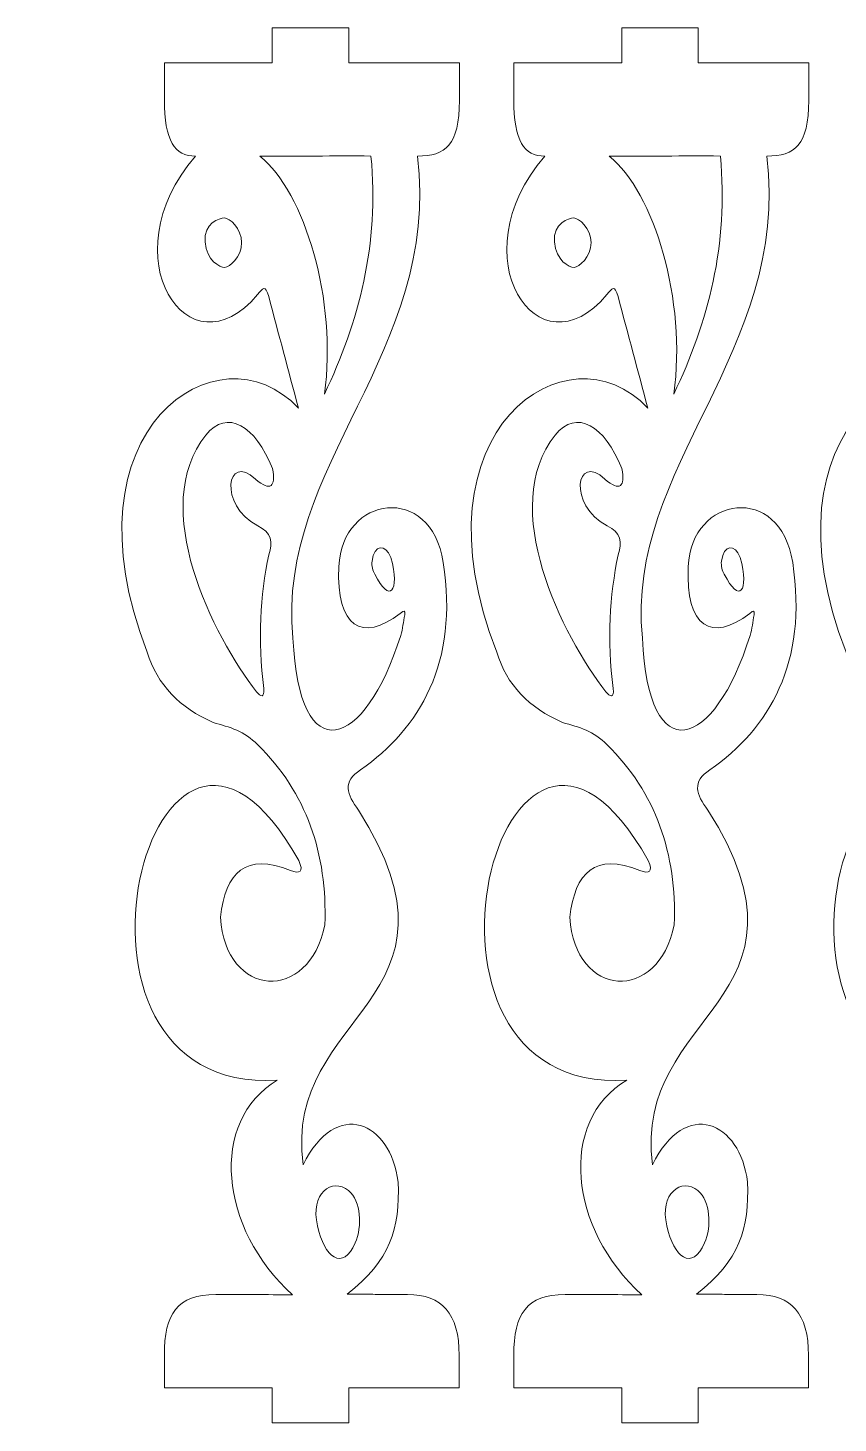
# Model space of a CAD drawing. Header units: millimetres. Extents: x -392 to 198, y -394 to 268.
# Drawn here: x -110.7 to -41.2, y 148.7 to 268.4 of the extents above; entities that cross this region are included whole.
import ezdxf

# ---------------------------------------------------------------- set-up
doc = ezdxf.new("R2010")
doc.units = ezdxf.units.MM
doc.header["$MEASUREMENT"] = 0
doc.layers.add('layer 1', color=7, linetype='Continuous')

msp = doc.modelspace()

# ---------------------------------------------------------------- linework, layer by layer
at = {"layer": 'layer 1', "color": 242, "lineweight": 9}
for points, knots in [([(-96.3326, 257.4404), (-98.1133, 257.4404), (-99.009, 258.7312), (-99.0044, 262.2983), (-99.0044, 262.2983), (-99.003, 263.3454), (-99.0024, 264.3934), (-99.0057, 265.4441), (-99.0057, 265.4441), (-99.0057, 265.4441), (-89.7401, 265.4323), (-89.7401, 265.4323), (-89.7401, 265.4323), (-89.7401, 265.4323), (-89.7401, 268.4439), (-89.7401, 268.4439), (-89.7401, 268.4439), (-89.7401, 268.4439), (-83.1663, 268.4439), (-83.1663, 268.4439), (-83.1663, 268.4439), (-83.1663, 268.4439), (-83.1663, 265.4441), (-83.1663, 265.4441), (-83.1663, 265.4441), (-80.3309, 265.4309), (-76.495, 265.4573), (-73.6596, 265.4441), (-73.6596, 265.4441), (-73.662, 264.3692), (-73.6588, 263.2942), (-73.6665, 262.2194), (-73.6665, 262.2194), (-73.6939, 258.3769), (-74.8497, 257.4404), (-77.2828, 257.4404), (-77.2828, 257.4404), (-75.2418, 240.5528), (-89.4404, 230.8905), (-87.9632, 216.0725), (-87.9632, 216.0725), (-87.4715, 204.5843), (-81.7867, 206.4689), (-78.7151, 216.2842), (-78.7151, 216.2842), (-78.5334, 216.8651), (-78.4849, 217.466), (-78.3698, 218.0569), (-78.3698, 218.0569), (-78.2862, 218.4597), (-78.4305, 218.4741), (-78.7495, 218.1892), (-78.7495, 218.1892), (-82.0112, 215.6531), (-84.2612, 216.986), (-84.0291, 222.2108), (-84.0291, 222.2108), (-83.7586, 228.3045), (-76.1159, 229.4249), (-75.0571, 222.5549), (-75.0571, 222.5549), (-73.7274, 213.9275), (-77.0724, 208.3344), (-82.1657, 204.7485), (-82.1657, 204.7485), (-83.7204, 203.807), (-83.3622, 202.6034), (-82.3383, 201.3089), (-82.3383, 201.3089), (-71.917, 184.8076), (-88.8258, 184.0756), (-87.1005, 170.8551), (-87.1005, 170.8551), (-84.2473, 176.6416), (-79.5568, 174.5585), (-78.9348, 169.3735), (-78.9348, 169.3735), (-78.7708, 165.3898), (-79.5992, 162.6425), (-83.3044, 159.7426), (-83.3044, 159.7426), (-80.1067, 159.7514), (-81.3191, 159.7072), (-78.1214, 159.716), (-78.1214, 159.716), (-75.1736, 159.716), (-73.6939, 158.0964), (-73.6964, 154.4992), (-73.6964, 154.4992), (-73.6963, 152.9769), (-73.7006, 153.2349), (-73.6939, 151.6993), (-73.6939, 151.6993), (-76.8571, 151.6816), (-80.0031, 151.717), (-83.1663, 151.6993), (-83.1663, 151.6993), (-83.172, 149.5252), (-83.1605, 150.873), (-83.1663, 148.6989), (-83.1663, 148.6989), (-85.3518, 148.6812), (-87.5547, 148.7166), (-89.7401, 148.6989), (-89.7401, 148.6989), (-89.7401, 150.8685), (-89.7401, 149.5297), (-89.7401, 151.6993), (-89.7401, 151.6993), (-92.8229, 151.7081), (-95.9231, 151.6905), (-99.0057, 151.6993), (-99.0057, 151.6993), (-99.0098, 152.644), (-99.0087, 153.5773), (-99.0081, 154.5072), (-99.0081, 154.5072), (-99.0057, 158.0637), (-97.8968, 159.716), (-94.6001, 159.716), (-94.6001, 159.716), (-90.9307, 159.7116), (-91.6843, 159.7073), (-88.015, 159.7029), (-88.015, 159.7029), (-94.2749, 165.3564), (-95.2194, 174.5587), (-89.3093, 178.1309), (-89.3093, 178.1309), (-110.7257, 176.7636), (-99.9724, 219.167), (-87.4631, 196.9824), (-87.4631, 196.9824), (-87.0158, 195.9738), (-87.3751, 195.8123), (-88.1705, 196.1093), (-88.1705, 196.1093), (-92.0112, 197.699), (-93.756, 195.944), (-94.192, 192.1007), (-94.192, 192.1007), (-93.7654, 185.1176), (-86.5784, 184.6903), (-85.2199, 191.4657), (-85.2199, 191.4657), (-85.0159, 197.5514), (-86.7969, 202.8075), (-91.0098, 206.9174), (-91.0098, 206.9174), (-92.0975, 208.0666), (-93.3978, 208.4271), (-94.8133, 208.8224), (-94.8133, 208.8224), (-97.7009, 210.0655), (-99.6095, 212.0593), (-100.4727, 214.8548), (-100.4727, 214.8548), (-107.9726, 234.0105), (-94.3216, 243.1127), (-87.4976, 235.81), (-87.4976, 235.81), (-88.3488, 239.0026), (-89.2, 242.1953), (-90.0512, 245.3879), (-90.0512, 245.3879), (-90.3468, 246.3895), (-90.5226, 246.1438), (-91.0173, 245.5467), (-91.0173, 245.5467), (-96.8608, 238.4953), (-103.8442, 248.733), (-96.3326, 257.4404)], [0, 0, 0, 0, 0.02272727, 0.02272727, 0.02272727, 0.02272727, 0.04545455, 0.04545455, 0.04545455, 0.04545455, 0.06818182, 0.06818182, 0.06818182, 0.06818182, 0.09090909, 0.09090909, 0.09090909, 0.09090909, 0.11363636, 0.11363636, 0.11363636, 0.11363636, 0.13636364, 0.13636364, 0.13636364, 0.13636364, 0.15909091, 0.15909091, 0.15909091, 0.15909091, 0.18181818, 0.18181818, 0.18181818, 0.18181818, 0.20454545, 0.20454545, 0.20454545, 0.20454545, 0.22727273, 0.22727273, 0.22727273, 0.22727273, 0.25, 0.25, 0.25, 0.25, 0.27272727, 0.27272727, 0.27272727, 0.27272727, 0.29545455, 0.29545455, 0.29545455, 0.29545455, 0.31818182, 0.31818182, 0.31818182, 0.31818182, 0.34090909, 0.34090909, 0.34090909, 0.34090909, 0.36363636, 0.36363636, 0.36363636, 0.36363636, 0.38636364, 0.38636364, 0.38636364, 0.38636364, 0.40909091, 0.40909091, 0.40909091, 0.40909091, 0.43181818, 0.43181818, 0.43181818, 0.43181818, 0.45454545, 0.45454545, 0.45454545, 0.45454545, 0.47727273, 0.47727273, 0.47727273, 0.47727273, 0.5, 0.5, 0.5, 0.5, 0.52272727, 0.52272727, 0.52272727, 0.52272727, 0.54545455, 0.54545455, 0.54545455, 0.54545455, 0.56818182, 0.56818182, 0.56818182, 0.56818182, 0.59090909, 0.59090909, 0.59090909, 0.59090909, 0.61363636, 0.61363636, 0.61363636, 0.61363636, 0.63636364, 0.63636364, 0.63636364, 0.63636364, 0.65909091, 0.65909091, 0.65909091, 0.65909091, 0.68181818, 0.68181818, 0.68181818, 0.68181818, 0.70454545, 0.70454545, 0.70454545, 0.70454545, 0.72727273, 0.72727273, 0.72727273, 0.72727273, 0.75, 0.75, 0.75, 0.75, 0.77272727, 0.77272727, 0.77272727, 0.77272727, 0.79545455, 0.79545455, 0.79545455, 0.79545455, 0.81818182, 0.81818182, 0.81818182, 0.81818182, 0.84090909, 0.84090909, 0.84090909, 0.84090909, 0.86363636, 0.86363636, 0.86363636, 0.86363636, 0.88636364, 0.88636364, 0.88636364, 0.88636364, 0.90909091, 0.90909091, 0.90909091, 0.90909091, 0.93181818, 0.93181818, 0.93181818, 0.93181818, 0.95454545, 0.95454545, 0.95454545, 0.95454545, 1, 1, 1, 1]), ([(-66.3326, 257.4404), (-68.1133, 257.4404), (-69.009, 258.7312), (-69.0044, 262.2983), (-69.0044, 262.2983), (-69.003, 263.3454), (-69.0024, 264.3934), (-69.0057, 265.4441), (-69.0057, 265.4441), (-69.0057, 265.4441), (-59.7401, 265.4323), (-59.7401, 265.4323), (-59.7401, 265.4323), (-59.7401, 265.4323), (-59.7401, 268.4439), (-59.7401, 268.4439), (-59.7401, 268.4439), (-59.7401, 268.4439), (-53.1663, 268.4439), (-53.1663, 268.4439), (-53.1663, 268.4439), (-53.1663, 268.4439), (-53.1663, 265.4441), (-53.1663, 265.4441), (-53.1663, 265.4441), (-50.3309, 265.4309), (-46.495, 265.4573), (-43.6596, 265.4441), (-43.6596, 265.4441), (-43.662, 264.3692), (-43.6588, 263.2942), (-43.6665, 262.2194), (-43.6665, 262.2194), (-43.6939, 258.3769), (-44.8497, 257.4404), (-47.2828, 257.4404), (-47.2828, 257.4404), (-45.2418, 240.5528), (-59.4404, 230.8905), (-57.9632, 216.0725), (-57.9632, 216.0725), (-57.4715, 204.5843), (-51.7867, 206.4689), (-48.7151, 216.2842), (-48.7151, 216.2842), (-48.5334, 216.8651), (-48.4849, 217.466), (-48.3698, 218.0569), (-48.3698, 218.0569), (-48.2862, 218.4597), (-48.4305, 218.4741), (-48.7495, 218.1892), (-48.7495, 218.1892), (-52.0112, 215.6531), (-54.2612, 216.986), (-54.0291, 222.2108), (-54.0291, 222.2108), (-53.7586, 228.3045), (-46.1159, 229.4249), (-45.0571, 222.5549), (-45.0571, 222.5549), (-43.7274, 213.9275), (-47.0724, 208.3344), (-52.1657, 204.7485), (-52.1657, 204.7485), (-53.7204, 203.807), (-53.3622, 202.6034), (-52.3383, 201.3089), (-52.3383, 201.3089), (-41.917, 184.8076), (-58.8258, 184.0756), (-57.1005, 170.8551), (-57.1005, 170.8551), (-54.2473, 176.6416), (-49.5568, 174.5585), (-48.9348, 169.3735), (-48.9348, 169.3735), (-48.7708, 165.3898), (-49.5992, 162.6425), (-53.3044, 159.7426), (-53.3044, 159.7426), (-50.1067, 159.7514), (-51.3191, 159.7072), (-48.1214, 159.716), (-48.1214, 159.716), (-45.1736, 159.716), (-43.6939, 158.0964), (-43.6964, 154.4992), (-43.6964, 154.4992), (-43.6963, 152.9769), (-43.7006, 153.2349), (-43.6939, 151.6993), (-43.6939, 151.6993), (-46.8571, 151.6816), (-50.0031, 151.717), (-53.1663, 151.6993), (-53.1663, 151.6993), (-53.172, 149.5252), (-53.1605, 150.873), (-53.1663, 148.6989), (-53.1663, 148.6989), (-55.3518, 148.6812), (-57.5547, 148.7166), (-59.7401, 148.6989), (-59.7401, 148.6989), (-59.7401, 150.8685), (-59.7401, 149.5297), (-59.7401, 151.6993), (-59.7401, 151.6993), (-62.8229, 151.7081), (-65.9231, 151.6905), (-69.0057, 151.6993), (-69.0057, 151.6993), (-69.0098, 152.644), (-69.0087, 153.5773), (-69.0081, 154.5072), (-69.0081, 154.5072), (-69.0057, 158.0637), (-67.8968, 159.716), (-64.6001, 159.716), (-64.6001, 159.716), (-60.9307, 159.7116), (-61.6843, 159.7073), (-58.015, 159.7029), (-58.015, 159.7029), (-64.2749, 165.3564), (-65.2194, 174.5587), (-59.3093, 178.1309), (-59.3093, 178.1309), (-80.7257, 176.7636), (-69.9724, 219.167), (-57.4631, 196.9824), (-57.4631, 196.9824), (-57.0158, 195.9738), (-57.3751, 195.8123), (-58.1705, 196.1093), (-58.1705, 196.1093), (-62.0112, 197.699), (-63.756, 195.944), (-64.192, 192.1007), (-64.192, 192.1007), (-63.7654, 185.1176), (-56.5784, 184.6903), (-55.2199, 191.4657), (-55.2199, 191.4657), (-55.0159, 197.5514), (-56.7969, 202.8075), (-61.0098, 206.9174), (-61.0098, 206.9174), (-62.0975, 208.0666), (-63.3978, 208.4271), (-64.8133, 208.8224), (-64.8133, 208.8224), (-67.7009, 210.0655), (-69.6095, 212.0593), (-70.4727, 214.8548), (-70.4727, 214.8548), (-77.9726, 234.0105), (-64.3216, 243.1127), (-57.4976, 235.81), (-57.4976, 235.81), (-58.3488, 239.0026), (-59.2, 242.1953), (-60.0512, 245.3879), (-60.0512, 245.3879), (-60.3468, 246.3895), (-60.5226, 246.1438), (-61.0173, 245.5467), (-61.0173, 245.5467), (-66.8608, 238.4953), (-73.8442, 248.733), (-66.3326, 257.4404)], [0, 0, 0, 0, 0.02272727, 0.02272727, 0.02272727, 0.02272727, 0.04545455, 0.04545455, 0.04545455, 0.04545455, 0.06818182, 0.06818182, 0.06818182, 0.06818182, 0.09090909, 0.09090909, 0.09090909, 0.09090909, 0.11363636, 0.11363636, 0.11363636, 0.11363636, 0.13636364, 0.13636364, 0.13636364, 0.13636364, 0.15909091, 0.15909091, 0.15909091, 0.15909091, 0.18181818, 0.18181818, 0.18181818, 0.18181818, 0.20454545, 0.20454545, 0.20454545, 0.20454545, 0.22727273, 0.22727273, 0.22727273, 0.22727273, 0.25, 0.25, 0.25, 0.25, 0.27272727, 0.27272727, 0.27272727, 0.27272727, 0.29545455, 0.29545455, 0.29545455, 0.29545455, 0.31818182, 0.31818182, 0.31818182, 0.31818182, 0.34090909, 0.34090909, 0.34090909, 0.34090909, 0.36363636, 0.36363636, 0.36363636, 0.36363636, 0.38636364, 0.38636364, 0.38636364, 0.38636364, 0.40909091, 0.40909091, 0.40909091, 0.40909091, 0.43181818, 0.43181818, 0.43181818, 0.43181818, 0.45454545, 0.45454545, 0.45454545, 0.45454545, 0.47727273, 0.47727273, 0.47727273, 0.47727273, 0.5, 0.5, 0.5, 0.5, 0.52272727, 0.52272727, 0.52272727, 0.52272727, 0.54545455, 0.54545455, 0.54545455, 0.54545455, 0.56818182, 0.56818182, 0.56818182, 0.56818182, 0.59090909, 0.59090909, 0.59090909, 0.59090909, 0.61363636, 0.61363636, 0.61363636, 0.61363636, 0.63636364, 0.63636364, 0.63636364, 0.63636364, 0.65909091, 0.65909091, 0.65909091, 0.65909091, 0.68181818, 0.68181818, 0.68181818, 0.68181818, 0.70454545, 0.70454545, 0.70454545, 0.70454545, 0.72727273, 0.72727273, 0.72727273, 0.72727273, 0.75, 0.75, 0.75, 0.75, 0.77272727, 0.77272727, 0.77272727, 0.77272727, 0.79545455, 0.79545455, 0.79545455, 0.79545455, 0.81818182, 0.81818182, 0.81818182, 0.81818182, 0.84090909, 0.84090909, 0.84090909, 0.84090909, 0.86363636, 0.86363636, 0.86363636, 0.86363636, 0.88636364, 0.88636364, 0.88636364, 0.88636364, 0.90909091, 0.90909091, 0.90909091, 0.90909091, 0.93181818, 0.93181818, 0.93181818, 0.93181818, 0.95454545, 0.95454545, 0.95454545, 0.95454545, 1, 1, 1, 1]), ([(-36.3326, 257.4404), (-38.1133, 257.4404), (-39.009, 258.7312), (-39.0044, 262.2983), (-39.0044, 262.2983), (-39.003, 263.3454), (-39.0024, 264.3934), (-39.0057, 265.4441), (-39.0057, 265.4441), (-39.0057, 265.4441), (-29.7401, 265.4323), (-29.7401, 265.4323), (-29.7401, 265.4323), (-29.7401, 265.4323), (-29.7401, 268.4439), (-29.7401, 268.4439), (-29.7401, 268.4439), (-29.7401, 268.4439), (-23.1663, 268.4439), (-23.1663, 268.4439), (-23.1663, 268.4439), (-23.1663, 268.4439), (-23.1663, 265.4441), (-23.1663, 265.4441), (-23.1663, 265.4441), (-20.3309, 265.4309), (-16.495, 265.4573), (-13.6596, 265.4441), (-13.6596, 265.4441), (-13.662, 264.3692), (-13.6588, 263.2942), (-13.6665, 262.2194), (-13.6665, 262.2194), (-13.6939, 258.3769), (-14.8497, 257.4404), (-17.2828, 257.4404), (-17.2828, 257.4404), (-15.2418, 240.5528), (-29.4404, 230.8905), (-27.9632, 216.0725), (-27.9632, 216.0725), (-27.4715, 204.5843), (-21.7867, 206.4689), (-18.7151, 216.2842), (-18.7151, 216.2842), (-18.5334, 216.8651), (-18.4849, 217.466), (-18.3698, 218.0569), (-18.3698, 218.0569), (-18.2862, 218.4597), (-18.4305, 218.4741), (-18.7495, 218.1892), (-18.7495, 218.1892), (-22.0112, 215.6531), (-24.2612, 216.986), (-24.0291, 222.2108), (-24.0291, 222.2108), (-23.7586, 228.3045), (-16.1159, 229.4249), (-15.0571, 222.5549), (-15.0571, 222.5549), (-13.7274, 213.9275), (-17.0724, 208.3344), (-22.1657, 204.7485), (-22.1657, 204.7485), (-23.7204, 203.807), (-23.3622, 202.6034), (-22.3383, 201.3089), (-22.3383, 201.3089), (-11.917, 184.8076), (-28.8258, 184.0756), (-27.1005, 170.8551), (-27.1005, 170.8551), (-24.2473, 176.6416), (-19.5568, 174.5585), (-18.9348, 169.3735), (-18.9348, 169.3735), (-18.7708, 165.3898), (-19.5992, 162.6425), (-23.3044, 159.7426), (-23.3044, 159.7426), (-20.1067, 159.7514), (-21.3191, 159.7072), (-18.1214, 159.716), (-18.1214, 159.716), (-15.1736, 159.716), (-13.6939, 158.0964), (-13.6964, 154.4992), (-13.6964, 154.4992), (-13.6963, 152.9769), (-13.7006, 153.2349), (-13.6939, 151.6993), (-13.6939, 151.6993), (-16.8571, 151.6816), (-20.0031, 151.717), (-23.1663, 151.6993), (-23.1663, 151.6993), (-23.172, 149.5252), (-23.1605, 150.873), (-23.1663, 148.6989), (-23.1663, 148.6989), (-25.3518, 148.6812), (-27.5547, 148.7166), (-29.7401, 148.6989), (-29.7401, 148.6989), (-29.7401, 150.8685), (-29.7401, 149.5297), (-29.7401, 151.6993), (-29.7401, 151.6993), (-32.8229, 151.7081), (-35.9231, 151.6905), (-39.0057, 151.6993), (-39.0057, 151.6993), (-39.0098, 152.644), (-39.0087, 153.5773), (-39.0081, 154.5072), (-39.0081, 154.5072), (-39.0057, 158.0637), (-37.8968, 159.716), (-34.6001, 159.716), (-34.6001, 159.716), (-30.9307, 159.7116), (-31.6843, 159.7073), (-28.015, 159.7029), (-28.015, 159.7029), (-34.2749, 165.3564), (-35.2194, 174.5587), (-29.3093, 178.1309), (-29.3093, 178.1309), (-50.7257, 176.7636), (-39.9724, 219.167), (-27.4631, 196.9824), (-27.4631, 196.9824), (-27.0158, 195.9738), (-27.3751, 195.8123), (-28.1705, 196.1093), (-28.1705, 196.1093), (-32.0112, 197.699), (-33.756, 195.944), (-34.192, 192.1007), (-34.192, 192.1007), (-33.7654, 185.1176), (-26.5784, 184.6903), (-25.2199, 191.4657), (-25.2199, 191.4657), (-25.0159, 197.5514), (-26.7969, 202.8075), (-31.0098, 206.9174), (-31.0098, 206.9174), (-32.0975, 208.0666), (-33.3978, 208.4271), (-34.8133, 208.8224), (-34.8133, 208.8224), (-37.7009, 210.0655), (-39.6095, 212.0593), (-40.4727, 214.8548), (-40.4727, 214.8548), (-47.9726, 234.0105), (-34.3216, 243.1127), (-27.4976, 235.81), (-27.4976, 235.81), (-28.3488, 239.0026), (-29.2, 242.1953), (-30.0512, 245.3879), (-30.0512, 245.3879), (-30.3468, 246.3895), (-30.5226, 246.1438), (-31.0173, 245.5467), (-31.0173, 245.5467), (-36.8608, 238.4953), (-43.8442, 248.733), (-36.3326, 257.4404)], [0, 0, 0, 0, 0.02272727, 0.02272727, 0.02272727, 0.02272727, 0.04545455, 0.04545455, 0.04545455, 0.04545455, 0.06818182, 0.06818182, 0.06818182, 0.06818182, 0.09090909, 0.09090909, 0.09090909, 0.09090909, 0.11363636, 0.11363636, 0.11363636, 0.11363636, 0.13636364, 0.13636364, 0.13636364, 0.13636364, 0.15909091, 0.15909091, 0.15909091, 0.15909091, 0.18181818, 0.18181818, 0.18181818, 0.18181818, 0.20454545, 0.20454545, 0.20454545, 0.20454545, 0.22727273, 0.22727273, 0.22727273, 0.22727273, 0.25, 0.25, 0.25, 0.25, 0.27272727, 0.27272727, 0.27272727, 0.27272727, 0.29545455, 0.29545455, 0.29545455, 0.29545455, 0.31818182, 0.31818182, 0.31818182, 0.31818182, 0.34090909, 0.34090909, 0.34090909, 0.34090909, 0.36363636, 0.36363636, 0.36363636, 0.36363636, 0.38636364, 0.38636364, 0.38636364, 0.38636364, 0.40909091, 0.40909091, 0.40909091, 0.40909091, 0.43181818, 0.43181818, 0.43181818, 0.43181818, 0.45454545, 0.45454545, 0.45454545, 0.45454545, 0.47727273, 0.47727273, 0.47727273, 0.47727273, 0.5, 0.5, 0.5, 0.5, 0.52272727, 0.52272727, 0.52272727, 0.52272727, 0.54545455, 0.54545455, 0.54545455, 0.54545455, 0.56818182, 0.56818182, 0.56818182, 0.56818182, 0.59090909, 0.59090909, 0.59090909, 0.59090909, 0.61363636, 0.61363636, 0.61363636, 0.61363636, 0.63636364, 0.63636364, 0.63636364, 0.63636364, 0.65909091, 0.65909091, 0.65909091, 0.65909091, 0.68181818, 0.68181818, 0.68181818, 0.68181818, 0.70454545, 0.70454545, 0.70454545, 0.70454545, 0.72727273, 0.72727273, 0.72727273, 0.72727273, 0.75, 0.75, 0.75, 0.75, 0.77272727, 0.77272727, 0.77272727, 0.77272727, 0.79545455, 0.79545455, 0.79545455, 0.79545455, 0.81818182, 0.81818182, 0.81818182, 0.81818182, 0.84090909, 0.84090909, 0.84090909, 0.84090909, 0.86363636, 0.86363636, 0.86363636, 0.86363636, 0.88636364, 0.88636364, 0.88636364, 0.88636364, 0.90909091, 0.90909091, 0.90909091, 0.90909091, 0.93181818, 0.93181818, 0.93181818, 0.93181818, 0.95454545, 0.95454545, 0.95454545, 0.95454545, 1, 1, 1, 1]), ([(-90.7998, 257.4404), (-87.625, 257.3875), (-84.4422, 257.4933), (-81.2674, 257.4404), (-81.2674, 257.4404), (-80.5371, 249.8578), (-82.3134, 243.1841), (-85.2646, 237.013), (-85.2646, 237.013), (-84.1409, 245.0349), (-86.9549, 254.3395), (-90.7998, 257.4404)], [0, 0, 0, 0, 0.25, 0.25, 0.25, 0.25, 0.5, 0.5, 0.5, 0.5, 1, 1, 1, 1]), ([(-60.7998, 257.4404), (-57.625, 257.3875), (-54.4422, 257.4933), (-51.2674, 257.4404), (-51.2674, 257.4404), (-50.5371, 249.8578), (-52.3134, 243.1841), (-55.2646, 237.013), (-55.2646, 237.013), (-54.1409, 245.0349), (-56.9549, 254.3395), (-60.7998, 257.4404)], [0, 0, 0, 0, 0.25, 0.25, 0.25, 0.25, 0.5, 0.5, 0.5, 0.5, 1, 1, 1, 1]), ([(-93.8483, 252.1341), (-93.4243, 252.1341), (-92.3731, 251.2449), (-92.3731, 250.0174), (-92.3731, 250.0174), (-92.3731, 248.7899), (-93.4069, 247.8874), (-93.831, 247.8874), (-93.831, 247.8874), (-94.255, 247.8874), (-95.3753, 248.4591), (-95.5133, 250.0703), (-95.5133, 250.0703), (-95.6513, 251.6815), (-94.2723, 252.1341), (-93.8483, 252.1341)], [0, 0, 0, 0, 0.2, 0.2, 0.2, 0.2, 0.4, 0.4, 0.4, 0.4, 0.6, 0.6, 0.6, 0.6, 1, 1, 1, 1]), ([(-63.8483, 252.1341), (-63.4243, 252.1341), (-62.3731, 251.2449), (-62.3731, 250.0174), (-62.3731, 250.0174), (-62.3731, 248.7899), (-63.4069, 247.8874), (-63.831, 247.8874), (-63.831, 247.8874), (-64.255, 247.8874), (-65.3753, 248.4591), (-65.5133, 250.0703), (-65.5133, 250.0703), (-65.6513, 251.6815), (-64.2723, 252.1341), (-63.8483, 252.1341)], [0, 0, 0, 0, 0.2, 0.2, 0.2, 0.2, 0.4, 0.4, 0.4, 0.4, 0.6, 0.6, 0.6, 0.6, 1, 1, 1, 1]), ([(-91.1827, 229.7103), (-89.8549, 228.6072), (-89.4454, 229.058), (-89.7161, 230.6098), (-89.7161, 230.6098), (-91.2005, 234.332), (-93.6221, 235.7632), (-95.4444, 233.4938), (-95.4444, 233.4938), (-100.3945, 227.3293), (-94.8426, 216.2438), (-91.0965, 211.4539), (-91.0965, 211.4539), (-90.7384, 211.0379), (-90.4015, 210.8938), (-90.4581, 211.7317), (-90.4581, 211.7317), (-91.0274, 215.9465), (-90.7631, 219.7048), (-90.0439, 223.2144), (-90.0439, 223.2144), (-89.6649, 224.2786), (-89.8073, 225.1666), (-90.9928, 225.7015), (-90.9928, 225.7015), (-94.3963, 227.4942), (-93.6579, 232.0449), (-91.1827, 229.7103)], [0, 0, 0, 0, 0.125, 0.125, 0.125, 0.125, 0.25, 0.25, 0.25, 0.25, 0.375, 0.375, 0.375, 0.375, 0.5, 0.5, 0.5, 0.5, 0.625, 0.625, 0.625, 0.625, 0.75, 0.75, 0.75, 0.75, 1, 1, 1, 1]), ([(-61.1827, 229.7103), (-59.8549, 228.6072), (-59.4454, 229.058), (-59.7161, 230.6098), (-59.7161, 230.6098), (-61.2005, 234.332), (-63.6221, 235.7632), (-65.4444, 233.4938), (-65.4444, 233.4938), (-70.3945, 227.3293), (-64.8426, 216.2438), (-61.0965, 211.4539), (-61.0965, 211.4539), (-60.7384, 211.0379), (-60.4015, 210.8938), (-60.4581, 211.7317), (-60.4581, 211.7317), (-61.0274, 215.9465), (-60.7631, 219.7048), (-60.0439, 223.2144), (-60.0439, 223.2144), (-59.6649, 224.2786), (-59.8073, 225.1666), (-60.9928, 225.7015), (-60.9928, 225.7015), (-64.3963, 227.4942), (-63.6579, 232.0449), (-61.1827, 229.7103)], [0, 0, 0, 0, 0.125, 0.125, 0.125, 0.125, 0.25, 0.25, 0.25, 0.25, 0.375, 0.375, 0.375, 0.375, 0.5, 0.5, 0.5, 0.5, 0.625, 0.625, 0.625, 0.625, 0.75, 0.75, 0.75, 0.75, 1, 1, 1, 1]), ([(-81.1763, 222.6779), (-80.9602, 224.1426), (-80.0322, 224.1415), (-79.5543, 222.9954), (-79.5543, 222.9954), (-78.7584, 220.0065), (-79.6746, 219.0101), (-80.926, 221.5534), (-80.926, 221.5534), (-81.1494, 221.8417), (-81.2061, 222.2483), (-81.1763, 222.6779)], [0, 0, 0, 0, 0.25, 0.25, 0.25, 0.25, 0.5, 0.5, 0.5, 0.5, 1, 1, 1, 1]), ([(-51.1763, 222.6779), (-50.9602, 224.1426), (-50.0322, 224.1415), (-49.5543, 222.9954), (-49.5543, 222.9954), (-48.7584, 220.0065), (-49.6746, 219.0101), (-50.926, 221.5534), (-50.926, 221.5534), (-51.1494, 221.8417), (-51.2061, 222.2483), (-51.1763, 222.6779)], [0, 0, 0, 0, 0.25, 0.25, 0.25, 0.25, 0.5, 0.5, 0.5, 0.5, 1, 1, 1, 1]), ([(-85.8522, 165.6273), (-86.5441, 168.3627), (-84.5798, 169.8041), (-83.1964, 168.6435), (-83.1964, 168.6435), (-82.1135, 167.7349), (-82.0022, 165.575), (-82.618, 164.1456), (-82.618, 164.1456), (-83.655, 161.7203), (-85.3126, 162.8751), (-85.8522, 165.6273)], [0, 0, 0, 0, 0.25, 0.25, 0.25, 0.25, 0.5, 0.5, 0.5, 0.5, 1, 1, 1, 1]), ([(-55.8522, 165.6273), (-56.5441, 168.3627), (-54.5798, 169.8041), (-53.1964, 168.6435), (-53.1964, 168.6435), (-52.1135, 167.7349), (-52.0022, 165.575), (-52.618, 164.1456), (-52.618, 164.1456), (-53.655, 161.7203), (-55.3126, 162.8751), (-55.8522, 165.6273)], [0, 0, 0, 0, 0.25, 0.25, 0.25, 0.25, 0.5, 0.5, 0.5, 0.5, 1, 1, 1, 1])]:
    msp.add_open_spline(points, degree=3, knots=knots, dxfattribs=at)

doc.saveas('drawing.dxf')
